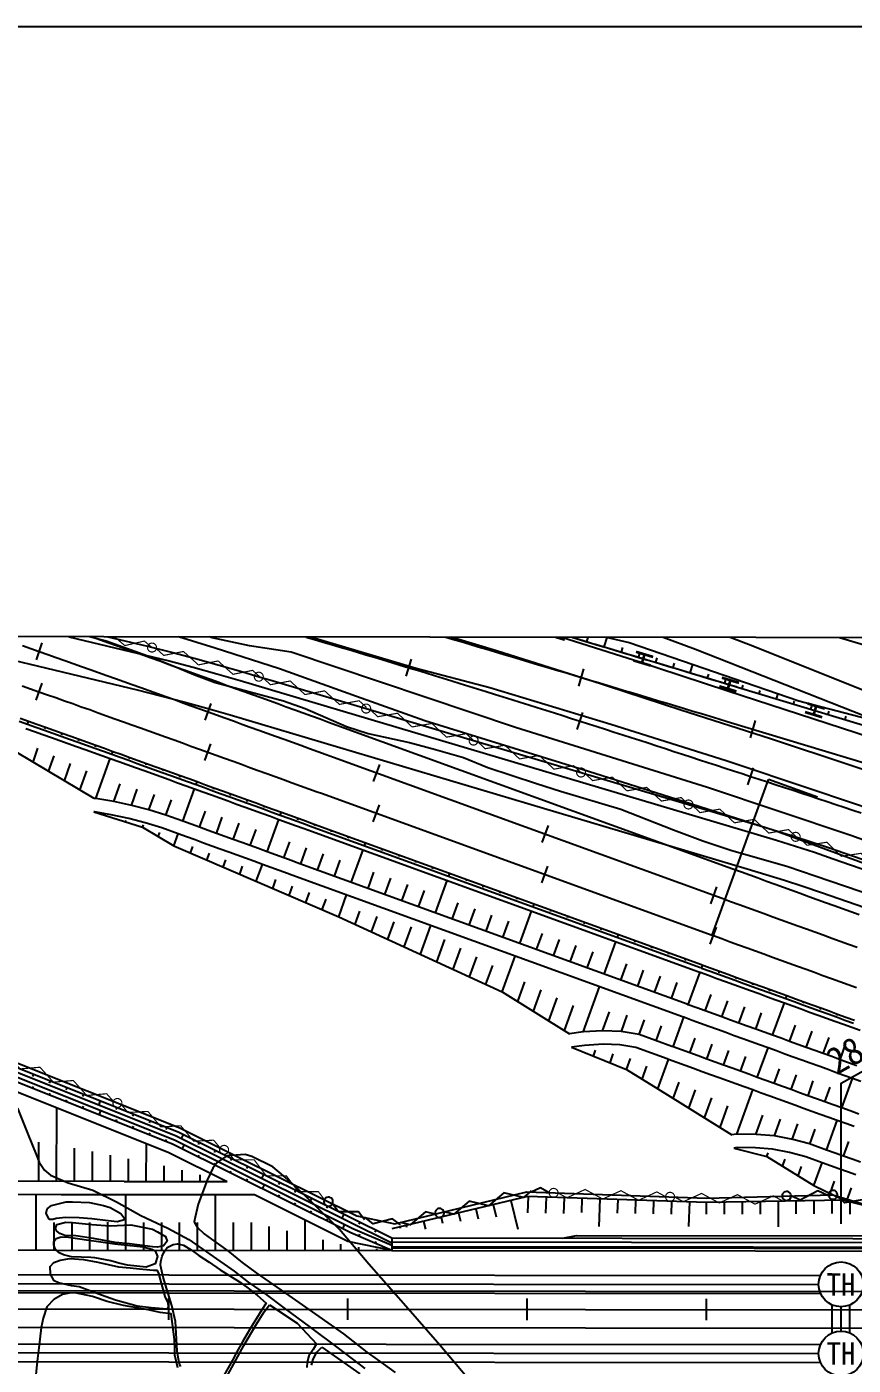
# Model space of a CAD drawing. Header units: millimetres. Extents: x 6886 to 7682, y 1103 to 1809.
# Drawn here: x 7299.5 to 7391.7, y 1469.7 to 1619.1 of the extents above; entities that cross this region are included whole.
import ezdxf
from ezdxf.enums import TextEntityAlignment as Align
from ezdxf.xclip import XClip

# ---------------------------------------------------------------- set-up
doc = ezdxf.new("R2010")
doc.units = ezdxf.units.MM
doc.header["$LTSCALE"] = 10
doc.header["$MEASUREMENT"] = 0
doc.header["$XCLIPFRAME"] = 2
for name, color, linetype in [('TN-CABL', 4, 'Continuous'), ('TN-MANH', 4, 'Continuous'), ('TZ-BASE', 253, 'Continuous'), ('TZ-CABL', 4, 'Continuous')]:
    doc.layers.add(name, color=color, linetype=linetype)
doc.layers.add('TX-PAPR', color=2, linetype='Continuous', plot=False)
doc.styles.add('GR', font='GulimChe.ttf')
doc.styles.add('SYMBTEXT', font='GulimChe.ttf')
doc.linetypes.add('ZIGZAG', pattern='A,0.0001,-0.2,[131,ltypeshp.shx,S=0.2,R=0,X=-0.2,Y=0],-0.4,[131,ltypeshp.shx,S=0.2,R=180,X=0.2,Y=0],-0.2', length=0.8001)

# ---------------------------------------------------------------- blocks, each defined once
blk = doc.blocks.new('smd')
at = {"color": 0, "lineweight": -3, "ltscale": 5, "const_width": 0.13}
blk.add_lwpolyline([(0.5, 0, 1), (-0.5, 0, 1)], format="xyb", close=True, dxfattribs=at)
blk.add_lwpolyline([(12.5, 0), (11.5, 0.5), (9.5, -0.5), (7.5, 0.5), (5.5, -0.5), (3.5, 0.5), (1.5, -0.5), (0.5, 0)], dxfattribs=at)
blk = doc.blocks.new('qkd')
at = {"color": 0, "lineweight": -3, "ltscale": 5, "const_width": 0.3}
for points in [[(-1, 0.5), (1, 0.5)], [(0, 0.5), (0, -0.5)], [(-1, -0.5), (1, -0.5)]]:
    blk.add_lwpolyline(points, dxfattribs=at)
blk = doc.blocks.new('JD-FGHFFHHF5RSFGS')
at = {"layer": 'TZ-BASE'}
for p, q in [((386.76, 75.28), (386.61, 74.82)), ((388.87, 75.28), (388.54, 74.25)), ((325.24, 72.78), (325.9, 74.67)), ((390.62, 74.17), (390.46, 73.67)), ((392.54, 73.58), (392.38, 73.09)), ((366.5, 70.95), (367.09, 72.87)), ((385.75, 69.86), (386.32, 71.78)), ((394.46, 73), (394.31, 72.51)), ((396.38, 72.41), (396.23, 71.93)), ((398.45, 72.28), (398.15, 71.35)), ((400.21, 71.2), (400.07, 70.77)), ((402.12, 70.59), (402, 70.19)), ((325.2, 68.29), (325.87, 70.18)), ((404.03, 69.97), (403.92, 69.61)), ((405.94, 69.36), (405.84, 69.03)), ((407.95, 69.03), (407.76, 68.45)), ((344.06, 66.05), (344.74, 67.93)), ((409.78, 68.18), (409.68, 67.87)), ((411.7, 67.62), (411.6, 67.29)), ((324.25, 65.6), (324.37, 65.93)), ((385.58, 65), (386.19, 66.9)), ((404.9, 64.09), (405.47, 66.01)), ((413.63, 67.06), (413.52, 66.71)), ((415.55, 66.5), (415.43, 66.14)), ((326.19, 65.1), (326.25, 65.27)), ((328.07, 64.43), (328.13, 64.6)), ((324.87, 61.38), (325.42, 62.93)), ((329.95, 63.76), (330.01, 63.93)), ((331.83, 63.09), (331.89, 63.26)), ((344.02, 61.55), (344.7, 63.43)), ((326.61, 60.34), (327.23, 62.09)), ((328.36, 59.3), (329.05, 61.24)), ((331.88, 57.32), (333.49, 61.78)), ((333.65, 62.25), (333.77, 62.58)), ((335.59, 61.74), (335.65, 61.91)), ((330.1, 58.26), (330.87, 60.4)), ((337.47, 61.07), (337.53, 61.23)), ((339.35, 60.39), (339.41, 60.56)), ((341.23, 59.71), (341.29, 59.88)), ((362.86, 59.23), (363.55, 61.11)), ((404.6, 58.84), (405.23, 60.74)), ((333.88, 56.97), (334.59, 58.96)), ((335.85, 56.55), (336.5, 58.37)), ((341.57, 54.78), (342.88, 58.4)), ((343.05, 58.87), (343.17, 59.2)), ((344.99, 58.35), (345.05, 58.52)), ((400.62, 42.07), (406.92, 59.43)), ((412.36, 57.46), (406.92, 59.43)), ((337.79, 56.05), (338.41, 57.77)), ((339.7, 55.46), (340.32, 57.18)), ((346.87, 57.67), (346.93, 57.84)), ((348.75, 56.99), (348.81, 57.16)), ((333.28, 55.31), (333.31, 55.4)), ((343.45, 54.1), (344.11, 55.91)), ((350.63, 56.31), (350.69, 56.47)), ((352.45, 55.46), (352.57, 55.79)), ((362.82, 54.73), (363.5, 56.61)), ((335.18, 54.71), (335.25, 54.88)), ((337.09, 54.11), (337.18, 54.37)), ((345.33, 53.42), (345.98, 55.23)), ((347.21, 52.74), (347.86, 54.55)), ((349.09, 52.06), (349.74, 53.87)), ((350.97, 51.37), (352.28, 54.99)), ((354.39, 54.95), (354.45, 55.11)), ((356.27, 54.26), (356.33, 54.43)), ((381.66, 52.41), (382.35, 54.29)), ((338.83, 53.07), (339, 53.53)), ((340.58, 52.03), (341.06, 53.37)), ((352.85, 50.69), (353.5, 52.5)), ((358.15, 53.58), (358.21, 53.74)), ((360.03, 52.9), (360.09, 53.06)), ((361.85, 52.05), (361.97, 52.38)), ((342.42, 51.24), (342.68, 51.96)), ((344.25, 50.45), (344.54, 51.23)), ((354.73, 50.01), (355.38, 51.82)), ((356.6, 49.33), (357.26, 51.14)), ((360.36, 47.96), (361.68, 51.58)), ((363.79, 51.53), (363.85, 51.7)), ((365.67, 50.85), (365.73, 51.01)), ((346.09, 49.66), (346.39, 50.49)), ((347.93, 48.87), (348.25, 49.76)), ((349.77, 48.08), (350.45, 49.96)), ((358.48, 48.64), (359.14, 50.45)), ((367.55, 50.17), (367.61, 50.33)), ((369.43, 49.48), (369.49, 49.65)), ((381.62, 47.9), (382.3, 49.78)), ((351.61, 47.29), (351.97, 48.29)), ((362.24, 47.28), (362.9, 49.09)), ((364.12, 46.6), (364.78, 48.41)), ((369.76, 44.55), (371.08, 48.17)), ((371.25, 48.64), (371.37, 48.97)), ((373.19, 48.12), (373.25, 48.28)), ((353.45, 46.5), (353.83, 47.55)), ((355.29, 45.71), (355.69, 46.81)), ((358.97, 44.13), (359.85, 46.55)), ((366, 45.91), (366.66, 47.72)), ((367.88, 45.23), (368.54, 47.04)), ((375.07, 47.44), (375.13, 47.6)), ((376.95, 46.75), (377.01, 46.92)), ((400.46, 45.58), (401.14, 47.46)), ((357.13, 44.92), (357.55, 46.08)), ((371.64, 43.87), (372.3, 45.68)), ((373.52, 43.18), (374.18, 44.99)), ((378.83, 46.07), (378.89, 46.24)), ((380.65, 45.22), (380.77, 45.55)), ((382.59, 44.71), (382.65, 44.87)), ((360.8, 43.29), (361.33, 44.75)), ((362.62, 42.45), (363.24, 44.16)), ((364.44, 41.61), (365.15, 43.57)), ((375.4, 42.5), (376.06, 44.31)), ((377.28, 41.82), (377.94, 43.63)), ((379.16, 41.14), (380.48, 44.75)), ((384.47, 44.02), (384.53, 44.19)), ((386.35, 43.34), (386.41, 43.51)), ((366.27, 40.78), (367.07, 42.98)), ((368.09, 39.94), (369.25, 43.14)), ((381.04, 40.45), (381.7, 42.26)), ((388.23, 42.66), (388.29, 42.82)), ((390.05, 41.81), (390.17, 42.14)), ((400.42, 41.08), (401.1, 42.96)), ((369.91, 39.1), (370.82, 41.59)), ((371.74, 38.26), (372.6, 40.63)), ((382.92, 39.77), (383.58, 41.58)), ((384.8, 39.09), (385.46, 40.9)), ((388.56, 37.72), (389.88, 41.34)), ((391.99, 41.29), (392.05, 41.46)), ((393.87, 40.61), (393.93, 40.77)), ((373.56, 37.43), (374.37, 39.66)), ((377.21, 35.75), (378.65, 39.73)), ((386.68, 38.41), (387.34, 40.21)), ((390.44, 37.04), (391.1, 38.85)), ((395.75, 39.93), (395.81, 40.09)), ((397.63, 39.25), (397.69, 39.41)), ((375.39, 36.59), (376.15, 38.7)), ((392.32, 36.36), (392.98, 38.17)), ((394.2, 35.67), (394.86, 37.48)), ((397.96, 34.31), (399.28, 37.93)), ((399.45, 38.4), (399.57, 38.73)), ((401.39, 37.88), (401.45, 38.04)), ((403.27, 37.2), (403.33, 37.36)), ((378.94, 34.67), (379.74, 36.86)), ((380.68, 33.58), (381.54, 35.97)), ((386.22, 31.26), (388.05, 36.31)), ((396.08, 34.99), (396.74, 36.8)), ((405.15, 36.51), (405.21, 36.68)), ((407.03, 35.83), (407.09, 36)), ((382.41, 32.5), (383.35, 35.09)), ((399.84, 33.63), (400.5, 35.44)), ((401.72, 32.94), (402.38, 34.75)), ((407.37, 30.9), (408.68, 34.52)), ((408.85, 34.99), (408.97, 35.32)), ((410.79, 34.47), (410.85, 34.63)), ((384.15, 31.42), (385.16, 34.21)), ((388.39, 31.39), (389.16, 33.51)), ((390.5, 31.32), (391.15, 33.14)), ((396.26, 29.61), (397.45, 32.9)), ((403.6, 32.26), (404.26, 34.07)), ((405.49, 31.58), (406.14, 33.39)), ((412.67, 33.79), (412.73, 33.95)), ((414.55, 33.11), (414.61, 33.27)), ((392.5, 30.97), (393.09, 32.62)), ((394.38, 30.29), (394.97, 31.94)), ((409.25, 30.21), (409.91, 32.03)), ((398.14, 28.93), (398.73, 30.57)), ((400.02, 28.24), (400.61, 29.89)), ((411.13, 29.53), (411.79, 31.34)), ((413.02, 28.85), (413.67, 30.66)), ((414.9, 28.17), (415.55, 29.98)), ((387.37, 28.58), (387.6, 29.22)), ((389.23, 27.83), (389.59, 28.84)), ((401.9, 27.56), (402.5, 29.21)), ((403.78, 26.88), (404.38, 28.52)), ((405.66, 26.2), (406.86, 29.49)), ((391.08, 27.08), (391.53, 28.31)), ((392.82, 26), (393.34, 27.44)), ((394.55, 24.91), (395.74, 28.2)), ((407.55, 25.51), (408.14, 27.16)), ((324.92, 26.54), (324.82, 26.3)), ((326.77, 25.8), (326.68, 25.56)), ((396.29, 23.84), (396.96, 25.68)), ((409.43, 24.83), (410.03, 26.48)), ((411.32, 24.15), (411.91, 25.8)), ((415.09, 22.79), (416.28, 26.08)), ((324.82, 24.96), (324.91, 25.19)), ((326.68, 24.22), (326.77, 24.45)), ((328.63, 25.05), (328.54, 24.82)), ((330.49, 24.31), (330.4, 24.08)), ((398.03, 22.76), (398.77, 24.8)), ((399.77, 21.69), (400.58, 23.92)), ((403.37, 19.86), (405.15, 24.79)), ((413.2, 23.47), (413.8, 25.12)), ((327.5, 14.6), (327.51, 22.81)), ((328.54, 23.48), (328.63, 23.71)), ((330.39, 22.74), (330.49, 22.97)), ((332.35, 23.57), (332.16, 23.11)), ((332.25, 21.99), (332.44, 22.46)), ((334.21, 22.83), (334.11, 22.6)), ((401.51, 20.61), (402.39, 23.04)), ((334.11, 21.25), (334.2, 21.49)), ((336.06, 22.09), (335.97, 21.86)), ((337.92, 21.35), (337.83, 21.11)), ((405.5, 19.84), (406.27, 21.97)), ((407.57, 19.67), (408.24, 21.55)), ((409.55, 19.27), (410.18, 21)), ((413.39, 18.08), (414.58, 21.38)), ((335.97, 20.51), (336.06, 20.74)), ((337.82, 19.77), (337.92, 20)), ((339.78, 20.61), (339.68, 20.37)), ((341.61, 19.82), (341.39, 19.37)), ((411.51, 18.76), (412.1, 20.41)), ((325.5, 14.6), (325.51, 18.97)), ((329.5, 14.6), (329.51, 18.31)), ((337.5, 14.59), (337.51, 18.82)), ((339.68, 19.03), (339.77, 19.26)), ((341.5, 18.2), (341.72, 18.65)), ((343.4, 18.93), (343.29, 18.7)), ((345.2, 18.04), (345.08, 17.81)), ((415.28, 17.4), (415.88, 19.05)), ((331.5, 14.6), (331.51, 17.91)), ((333.5, 14.6), (333.51, 17.51)), ((335.5, 14.59), (335.51, 17.11)), ((343.29, 17.31), (343.4, 17.53)), ((345.08, 16.42), (345.19, 16.64)), ((346.99, 17.15), (346.88, 16.92)), ((406.74, 17.38), (406.89, 17.79)), ((408.48, 16.3), (408.76, 17.07)), ((411.97, 14.14), (412.89, 16.67)), ((339.5, 14.59), (339.5, 16.31)), ((341.5, 14.59), (341.5, 15.83)), ((343.5, 14.59), (343.5, 15.34)), ((346.87, 15.53), (346.98, 15.75)), ((348.78, 16.26), (348.67, 16.03)), ((350.57, 15.37), (350.35, 14.92)), ((410.23, 15.22), (410.59, 16.24)), ((348.66, 14.64), (348.78, 14.86)), ((350.46, 13.75), (350.68, 14.2)), ((352.36, 14.48), (352.25, 14.25)), ((354.15, 13.59), (354.04, 13.36)), ((413.79, 13.25), (414.28, 14.62)), ((415.63, 12.42), (416.15, 13.86)), ((325.22, 6.91), (325.23, 13.1)), ((335.22, 6.9), (335.23, 13.09)), ((345.22, 6.89), (345.23, 13.08)), ((352.25, 12.86), (352.36, 13.08)), ((354.04, 11.97), (354.15, 12.19)), ((355.94, 12.7), (355.83, 12.47)), ((376.21, 12), (376.54, 10.63)), ((378.15, 12.46), (378.93, 9.26)), ((380.1, 12.91), (380.04, 11.08)), ((382.1, 12.84), (382.04, 11.05)), ((384.1, 12.77), (384.04, 11.02)), ((386.1, 12.7), (386.04, 11.13)), ((388.1, 12.64), (387.99, 9.55)), ((390.1, 12.57), (390.04, 11.06)), ((392.09, 12.5), (392.04, 11.02)), ((394.09, 12.43), (394.04, 10.99)), ((396.09, 12.36), (396.04, 10.95)), ((398.09, 12.3), (398, 9.54)), ((400.01, 10.93), (400.01, 12.23)), ((402.01, 10.93), (402.01, 12.26)), ((404.01, 10.94), (404.01, 12.3)), ((406.01, 10.94), (406.01, 12.33)), ((408.01, 9.53), (408.01, 12.36)), ((410.01, 10.96), (410.01, 12.4)), ((412.01, 10.98), (412.01, 12.43)), ((414.01, 11), (414.01, 12.46)), ((416.01, 10.92), (416.01, 12.32)), ((355.83, 11.08), (355.94, 11.3)), ((357.73, 11.81), (357.62, 11.59)), ((359.53, 10.92), (359.3, 10.47)), ((370.38, 10.59), (370.54, 9.93)), ((372.32, 11.06), (372.54, 10.16)), ((374.27, 11.53), (374.54, 10.4)), ((327.22, 6.91), (327.22, 10.01)), ((329.22, 6.91), (329.22, 10)), ((331.22, 6.91), (331.22, 10)), ((333.22, 6.91), (333.22, 10.06)), ((337.22, 6.9), (337.22, 10)), ((339.22, 6.9), (339.22, 10)), ((341.22, 6.9), (341.22, 9.99)), ((343.22, 6.9), (343.22, 9.99)), ((347.22, 6.89), (347.22, 9.99)), ((349.22, 6.89), (349.22, 9.99)), ((351.22, 6.89), (351.22, 9.57)), ((353.22, 6.89), (353.22, 9.07)), ((355.22, 6.88), (355.23, 10.26)), ((357.62, 10.19), (357.73, 10.41)), ((359.41, 9.3), (359.63, 9.75)), ((361.32, 10.03), (361.21, 9.81)), ((363.11, 9.14), (363, 8.92)), ((365.79, 9.51), (365.82, 9.39)), ((366.49, 9.66), (366.53, 9.47)), ((368.43, 10.13), (368.64, 9.27)), ((357.22, 6.88), (357.22, 8.08)), ((359.22, 6.88), (359.22, 7.58)), ((361.22, 8.46), (361.32, 8.69)), ((363.06, 7.67), (363.16, 7.9)), ((364.9, 8.28), (364.9, 6.88)), ((361.22, 6.88), (361.22, 7.26)), ((363.22, 6.88), (363.22, 7.05)), ((340, -0.85), (340, 1.55)), ((360, -0.87), (360, 1.53)), ((380, -0.89), (380, 1.51)), ((400, -0.91), (400, 1.49))]:
    blk.add_line(p, q, dxfattribs=at)
for points, elevation in [([(474.35, 46.08), (453.2, 53.57), (439.15, 58.19), (433.88, 60.11), (398.75, 73.95), (386.77, 78.46), (378.65, 81.22), (361.56, 86.66), (347.17, 90.98), (342.55, 92.19), (333, 94.48), (329.39, 95.57), (319.03, 99.1)], 48), ([(321.07, 105.82), (325.38, 104.65), (326.38, 104.42), (329.59, 103.87), (331.39, 103.74), (332.68, 103.92), (333.82, 104.32), (334.73, 104.86), (335.34, 105.48), (335.76, 106.41), (336.32, 108.79), (338.3, 118.43), (339.24, 121.61), (340.26, 124.28), (341.28, 126.34), (342.44, 128.13), (343.81, 129.83), (343.99, 130)], 48), ([(422.7, 67.27), (405.16, 74.33), (393.54, 78.71), (378.54, 84.05), (369.64, 87.26), (365.29, 88.92), (364.93, 89.12), (364.82, 89.36), (366.14, 95.32), (366.07, 95.5), (365.84, 95.75), (365.3, 95.95), (351.49, 100.92), (351.06, 101.16), (350.9, 101.37), (350.82, 101.65), (350.61, 103.23), (350.52, 103.45), (349.97, 103.85), (348.16, 104.68), (346.07, 105.47), (344.71, 105.62), (342.95, 105.79), (342.08, 106.13), (341.34, 106.67), (340.72, 107.45), (340.17, 108.57), (339.79, 109.8), (339.65, 111.23), (339.72, 113.41), (340.02, 116.05), (340.5, 118.45), (341.13, 120.5), (342.03, 122.47), (343.36, 124.72), (344.94, 126.97), (346.53, 128.86), (347.73, 130)], 47)]:
    blk.add_lwpolyline(points, dxfattribs=dict(at, elevation=elevation))
for points in [[(323.51, 92.64), (324.49, 92.39), (325.46, 92.14), (326.42, 91.89), (326.43, 91.89), (327.4, 91.64), (328.37, 91.38), (329.35, 91.13), (330.32, 90.87), (331.29, 90.62), (332.26, 90.36), (333.23, 90.1), (334.2, 89.85), (335.17, 89.59), (336.14, 89.33), (337.11, 89.06), (338.07, 88.8), (339.04, 88.54), (340.01, 88.28), (340.98, 88.01), (341.95, 87.75), (342.91, 87.48), (343.88, 87.22), (344.85, 86.95), (345.81, 86.68), (346.78, 86.41), (347.75, 86.14), (348.71, 85.87), (349.68, 85.6), (350.64, 85.33), (351.61, 85.06), (352.57, 84.79), (353.54, 84.51), (354.5, 84.24), (355.47, 83.97), (356.43, 83.69), (357.39, 83.41), (358.36, 83.14), (359.32, 82.86), (360.28, 82.58), (361.25, 82.31), (362.21, 82.03), (363.17, 81.75), (364.14, 81.47), (365.1, 81.19), (366.06, 80.91), (367.02, 80.63), (367.98, 80.35), (368.94, 80.07), (369.91, 79.79), (370.87, 79.5), (371.83, 79.22), (372.79, 78.94), (373.75, 78.65), (374.71, 78.37), (375.67, 78.09), (376.63, 77.8), (377.59, 77.52), (378.55, 77.23), (379.51, 76.95), (380.47, 76.66), (381.43, 76.37), (382.39, 76.09), (383.35, 75.8), (384.31, 75.51), (385.27, 75.23), (386.22, 74.94), (387.18, 74.65), (388.14, 74.37), (389.1, 74.08), (390.06, 73.79), (391.02, 73.5), (391.98, 73.21), (392.93, 72.92), (393.89, 72.64), (394.85, 72.35), (395.81, 72.06), (396.77, 71.77), (397.72, 71.48), (398.68, 71.19), (399.64, 70.9), (400.6, 70.61), (401.55, 70.33), (402.51, 70.04), (403.47, 69.75), (505.27, 39.02)], [(520.61, 25.77), (506.6, 30.31), (492.8, 35.02), (473.08, 42.04), (463.99, 45.07), (457.51, 47.26), (448.26, 50.38), (435.94, 54.4), (425.32, 57.91), (415.97, 61.03), (407.15, 63.97), (397.13, 67.19), (386.89, 70.51), (376.58, 73.78), (365.78, 77.05), (354.04, 80.55), (346.8, 82.61), (342.19, 83.8), (333.09, 86.18), (324.78, 88.38), (317.93, 90.08)], [(323.69, 74.39), (324.63, 74.06), (325.57, 73.73), (326.51, 73.39), (327.46, 73.06), (328.4, 72.73), (329.34, 72.39), (330.28, 72.06), (331.23, 71.72), (332.17, 71.39), (333.11, 71.05), (334.05, 70.71), (334.99, 70.38), (335.93, 70.04), (336.88, 69.7), (337.82, 69.36), (338.76, 69.03), (339.7, 68.69), (340.64, 68.35), (341.58, 68.01), (342.52, 67.67), (343.46, 67.33), (344.4, 66.99), (345.34, 66.65), (346.28, 66.31), (347.22, 65.97), (348.16, 65.63), (349.1, 65.29), (350.05, 64.95), (350.99, 64.61), (351.93, 64.27), (352.87, 63.93), (353.81, 63.59), (354.75, 63.25), (355.69, 62.9), (356.63, 62.56), (357.57, 62.22), (358.39, 61.92), (401.21, 46.37), (401.74, 46.18), (402.68, 45.84), (403.62, 45.5), (404.56, 45.16), (405.5, 44.81), (406.44, 44.47), (407.38, 44.13), (408.32, 43.79), (409.26, 43.45), (410.2, 43.11), (411.14, 42.77), (412.08, 42.43), (413.02, 42.09), (413.96, 41.75), (414.9, 41.41), (415.84, 41.07), (416.79, 40.73)], [(323.49, 88.51), (324.46, 88.26), (325.42, 88.02), (325.43, 88.01), (326.4, 87.76), (327.37, 87.51), (328.33, 87.26), (329.3, 87), (330.27, 86.75), (331.23, 86.49), (332.2, 86.24), (333.17, 85.98), (334.13, 85.72), (335.1, 85.46), (336.06, 85.2), (337.03, 84.94), (338, 84.68), (338.96, 84.42), (339.93, 84.15), (340.89, 83.89), (341.85, 83.63), (342.82, 83.36), (343.78, 83.09), (344.75, 82.83), (345.71, 82.56), (346.67, 82.29), (347.64, 82.02), (348.6, 81.75), (349.56, 81.48), (350.52, 81.21), (351.49, 80.94), (352.45, 80.66), (353.41, 80.39), (354.37, 80.12), (355.33, 79.84), (356.3, 79.57), (357.26, 79.29), (358.22, 79.02), (359.18, 78.74), (360.14, 78.46), (361.1, 78.19), (362.06, 77.91), (363.02, 77.63), (363.98, 77.35), (364.94, 77.07), (365.9, 76.79), (366.86, 76.51), (367.82, 76.23), (368.78, 75.95), (369.74, 75.67), (370.7, 75.38), (371.66, 75.1), (372.62, 74.82), (373.58, 74.53), (374.54, 74.25), (375.49, 73.97), (376.45, 73.68), (377.41, 73.4), (378.37, 73.11), (379.33, 72.83), (380.29, 72.54), (381.24, 72.25), (382.2, 71.97), (383.16, 71.68), (384.12, 71.4), (385.08, 71.11), (386.03, 70.82), (386.99, 70.53), (387.95, 70.25), (388.91, 69.96), (389.87, 69.67), (390.82, 69.38), (391.78, 69.09), (392.74, 68.81), (393.7, 68.52), (394.65, 68.23), (395.61, 67.94), (396.57, 67.65), (397.53, 67.36), (398.48, 67.07), (399.44, 66.79), (400.4, 66.5), (401.36, 66.21), (402.31, 65.92), (504.11, 35.19)], [(317.32, 85.61), (324.98, 83.64), (333.83, 81.37), (340.02, 79.63), (347.35, 77.63), (354.99, 75.62), (363.49, 73.1), (367.6, 71.85), (375.82, 69.7), (389.31, 65.6), (402.19, 61.54), (411.96, 58.29), (422.57, 54.7), (433.14, 51.12), (442.89, 47.91), (454.06, 44.13), (465.94, 40.02), (485.16, 33.42), (506.83, 26.03), (532.46, 17.69)], [(323.65, 69.9), (324.59, 69.57), (325.53, 69.23), (326.48, 68.9), (327.42, 68.57), (328.36, 68.23), (329.3, 67.9), (330.25, 67.56), (331.19, 67.23), (332.13, 66.89), (333.07, 66.55), (334.01, 66.22), (334.95, 65.88), (335.9, 65.54), (336.84, 65.2), (337.78, 64.86), (338.72, 64.53), (339.66, 64.19), (340.6, 63.85), (341.54, 63.51), (342.48, 63.17), (343.42, 62.83), (344.36, 62.49), (345.3, 62.15), (346.24, 61.81), (347.18, 61.47), (348.12, 61.13), (349.06, 60.79), (350, 60.45), (350.94, 60.11), (351.88, 59.76), (352.82, 59.42), (353.76, 59.08), (354.7, 58.74), (355.64, 58.4), (356.58, 58.06), (357.03, 57.9), (400.62, 42.07), (400.76, 42.02), (401.7, 41.68), (402.64, 41.33), (403.58, 40.99), (404.52, 40.65), (405.46, 40.31), (406.4, 39.97), (407.34, 39.63), (408.28, 39.29), (409.22, 38.95), (410.16, 38.61), (411.1, 38.26), (412.04, 37.92), (412.98, 37.58), (413.92, 37.24), (414.86, 36.9), (415.8, 36.56), (416.74, 36.22)], [(323.49, 84.11), (324.45, 83.86), (325.42, 83.61), (326.39, 83.36), (327.36, 83.11), (328.32, 82.85), (329.29, 82.6), (330.26, 82.34), (331.22, 82.08), (332.19, 81.83), (333.16, 81.57), (334.12, 81.31), (335.09, 81.05), (336.05, 80.79), (337.02, 80.52), (337.98, 80.26), (338.95, 79.99), (339.91, 79.73), (340.87, 79.46), (341.84, 79.19), (342.8, 78.93), (343.76, 78.66), (344.73, 78.39), (345.69, 78.11), (346.65, 77.84), (347.61, 77.57), (348.57, 77.29), (349.54, 77.02), (350.28, 76.8), (350.5, 76.74), (351.46, 76.47), (352.42, 76.19), (353.38, 75.91), (354.34, 75.63), (355.3, 75.35), (356.26, 75.07), (357.22, 74.78), (358.18, 74.5), (359.13, 74.22), (360.09, 73.93), (361.05, 73.64), (362.01, 73.36), (362.97, 73.07), (363.92, 72.78), (364.88, 72.49), (365.84, 72.2), (366.8, 71.91), (367.75, 71.62), (368.71, 71.33), (369.66, 71.03), (370.62, 70.74), (371.58, 70.45), (372.53, 70.15), (373.49, 69.85), (374.44, 69.56), (375.4, 69.26), (376.35, 68.96), (377.31, 68.66), (378.26, 68.36), (379.21, 68.07), (380.17, 67.77), (381.12, 67.46), (382.08, 67.16), (383.03, 66.86), (383.98, 66.56), (384.93, 66.26), (385.89, 65.95), (386.84, 65.65), (387.79, 65.34), (388.74, 65.04), (389.7, 64.73), (390.65, 64.43), (391.6, 64.12), (392.55, 63.81), (393.5, 63.51), (394.46, 63.2), (395.41, 62.89), (396.36, 62.58), (397.31, 62.27), (398.26, 61.96), (399.21, 61.65), (400.16, 61.34), (401.11, 61.03), (402.06, 60.72), (403.01, 60.41), (403.96, 60.1), (404.91, 59.79), (405.86, 59.48), (406.81, 59.16), (407.76, 58.85), (408.71, 58.54), (409.66, 58.23), (410.61, 57.91), (411.56, 57.6), (412.51, 57.29), (413.46, 56.97), (414.41, 56.66), (415.36, 56.35), (416.31, 56.03), (417.26, 55.72)], [(323.9, 78.03), (324.85, 77.69), (325.79, 77.36), (326.74, 77.03), (327.68, 76.69), (328.62, 76.36), (329.57, 76.03), (330.51, 75.69), (331.46, 75.36), (332.4, 75.02), (333.34, 74.68), (334.29, 74.35), (335.23, 74.01), (336.17, 73.67), (337.12, 73.33), (338.06, 73), (339, 72.66), (339.94, 72.32), (340.88, 71.98), (341.83, 71.64), (342.77, 71.3), (343.71, 70.96), (344.65, 70.62), (345.59, 70.28), (346.53, 69.94), (347.47, 69.6), (348.42, 69.26), (349.36, 68.92), (350.3, 68.58), (351.24, 68.24), (352.18, 67.9), (353.12, 67.56), (354.06, 67.22), (355, 66.88), (355.94, 66.54), (356.88, 66.19), (357.82, 65.85), (358.76, 65.51), (359.58, 65.21), (402.4, 49.66), (402.94, 49.47), (403.88, 49.13), (404.82, 48.79), (405.76, 48.45), (406.7, 48.1), (407.64, 47.76), (408.58, 47.42), (409.52, 47.08), (410.46, 46.74), (411.4, 46.4), (412.34, 46.06), (413.28, 45.72), (414.22, 45.38), (415.16, 45.04), (416.1, 44.7), (417.04, 44.36)], [(323.43, 66.27), (324.37, 65.93), (325.31, 65.6), (326.25, 65.27), (327.19, 64.93), (328.13, 64.6), (329.07, 64.26), (330.01, 63.93), (330.95, 63.59), (331.89, 63.26), (332.83, 62.92), (333.77, 62.58), (334.71, 62.25), (335.65, 61.91), (336.59, 61.57), (337.53, 61.23), (338.47, 60.89), (339.41, 60.56), (340.35, 60.22), (341.29, 59.88), (342.23, 59.54), (343.17, 59.2), (344.11, 58.86), (345.05, 58.52), (345.99, 58.18), (346.93, 57.84), (347.87, 57.5), (348.81, 57.16), (349.75, 56.82), (350.69, 56.47), (351.63, 56.13), (352.57, 55.79), (353.51, 55.45), (354.45, 55.11), (355.39, 54.77), (355.83, 54.61), (399.43, 38.78), (399.57, 38.73), (400.51, 38.39), (401.45, 38.04), (402.39, 37.7), (403.33, 37.36), (404.27, 37.02), (405.21, 36.68), (406.15, 36.34), (407.09, 36), (408.03, 35.66), (408.97, 35.32), (409.91, 34.97), (410.85, 34.63), (411.79, 34.29), (412.73, 33.95), (413.67, 33.61), (414.61, 33.27), (415.55, 32.93), (416.5, 32.59)], [(323.43, 66.27), (324.37, 65.93), (325.31, 65.6), (326.25, 65.27), (327.19, 64.93), (328.13, 64.6), (329.07, 64.26), (330.01, 63.93), (330.95, 63.59), (331.89, 63.26), (332.83, 62.92), (333.77, 62.58), (334.71, 62.25), (335.65, 61.91), (336.59, 61.57), (337.53, 61.23), (338.47, 60.89), (339.41, 60.56), (340.35, 60.22), (341.29, 59.88), (342.23, 59.54), (343.17, 59.2), (344.11, 58.86), (345.05, 58.52), (345.99, 58.18), (346.93, 57.84), (347.87, 57.5), (348.81, 57.16), (349.75, 56.82), (350.69, 56.47), (351.63, 56.13), (352.57, 55.79), (353.51, 55.45), (354.45, 55.11), (355.39, 54.77), (355.83, 54.61), (399.43, 38.78), (399.57, 38.73), (400.51, 38.39), (401.45, 38.04), (402.39, 37.7), (403.33, 37.36), (404.27, 37.02), (405.21, 36.68), (406.15, 36.34), (407.09, 36), (408.03, 35.66), (408.97, 35.32), (409.91, 34.97), (410.85, 34.63), (411.79, 34.29), (412.73, 33.95), (413.67, 33.61), (414.61, 33.27), (415.55, 32.93), (416.5, 32.59)], [(323.35, 92.68), (324.32, 92.43), (325.29, 92.18), (326.26, 91.93), (326.42, 91.89), (327.24, 91.68), (328.21, 91.43), (329.18, 91.17), (330.15, 90.92), (331.12, 90.66), (332.09, 90.41), (333.06, 90.15), (334.03, 89.89), (335, 89.63), (335.97, 89.37), (336.94, 89.11), (337.91, 88.85), (338.88, 88.59), (339.84, 88.32), (340.81, 88.06), (341.78, 87.79), (342.75, 87.53), (343.71, 87.26), (344.68, 86.99), (345.65, 86.73), (346.61, 86.46), (347.58, 86.19), (348.55, 85.92), (349.51, 85.65), (350.48, 85.38), (351.44, 85.11), (352.41, 84.83), (353.37, 84.56), (354.34, 84.29), (355.3, 84.01), (356.26, 83.74), (357.23, 83.46), (358.19, 83.19), (359.16, 82.91), (360.12, 82.63), (361.08, 82.35), (362.04, 82.08), (363.01, 81.8), (363.97, 81.52), (364.93, 81.24), (365.89, 80.96), (366.86, 80.68), (367.82, 80.4), (368.78, 80.12), (369.74, 79.83), (370.7, 79.55), (371.66, 79.27), (372.62, 78.99), (373.58, 78.7), (374.54, 78.42), (375.51, 78.13), (376.47, 77.85), (377.43, 77.57), (378.39, 77.28), (379.35, 76.99), (380.3, 76.71), (381.26, 76.42), (382.22, 76.14), (383.18, 75.85), (384.14, 75.56), (385.1, 75.28), (386.06, 74.99), (387.02, 74.7), (387.98, 74.41), (388.94, 74.13), (389.89, 73.84), (390.85, 73.55), (391.81, 73.26), (392.77, 72.97), (393.73, 72.69), (394.68, 72.4), (395.64, 72.11), (396.6, 71.82), (397.56, 71.53), (398.52, 71.24), (399.47, 70.95), (400.43, 70.66), (401.39, 70.38), (402.35, 70.09), (403.3, 69.8), (403.47, 69.75), (478.9, 46.98)], [(371.73, 79.25), (391.35, 74.71), (410.28, 68.23), (429.65, 63.17), (449.51, 59.94), (469.05, 56.44), (473.35, 55.13), (473.7, 55.23), (487.88, 51.52), (506.48, 46.54), (524.08, 38.67)], [(324.08, 65.13), (325.03, 64.8), (325.97, 64.47), (326.91, 64.13), (327.85, 63.8), (328.79, 63.46), (329.73, 63.13), (330.67, 62.79), (331.61, 62.46), (332.55, 62.12), (333.49, 61.78), (334.43, 61.45), (335.37, 61.11), (336.31, 60.77), (337.25, 60.43), (338.19, 60.09), (339.13, 59.76), (340.06, 59.42), (341, 59.08), (341.94, 58.74), (342.88, 58.4), (343.82, 58.06), (344.76, 57.72), (345.7, 57.38), (346.64, 57.04), (347.58, 56.7), (348.52, 56.36), (349.46, 56.02), (350.4, 55.68), (351.34, 55.33), (352.28, 54.99), (353.22, 54.65), (354.16, 54.31), (355.1, 53.97), (355.54, 53.81), (399.14, 37.98), (399.28, 37.93), (400.22, 37.59), (401.16, 37.25), (402.1, 36.9), (403.04, 36.56), (403.98, 36.22), (404.92, 35.88), (405.86, 35.54), (406.8, 35.2), (407.74, 34.86), (408.68, 34.52), (409.62, 34.18), (410.56, 33.83), (411.5, 33.49), (412.44, 33.15), (413.38, 32.81), (414.32, 32.47), (415.27, 32.13), (416.21, 31.79), (417.15, 31.45)], [(323.31, 65.94), (324.25, 65.6), (325.19, 65.27), (326.13, 64.94), (327.07, 64.6), (328.01, 64.27), (328.95, 63.93), (329.89, 63.6), (330.84, 63.26), (331.78, 62.93), (332.72, 62.59), (333.66, 62.25), (334.6, 61.92), (335.54, 61.58), (336.48, 61.24), (337.42, 60.9), (338.36, 60.57), (339.29, 60.23), (340.23, 59.89), (341.17, 59.55), (342.11, 59.21), (343.05, 58.87), (343.99, 58.53), (344.93, 58.19), (345.87, 57.85), (346.81, 57.51), (347.75, 57.17), (348.69, 56.83), (349.63, 56.49), (350.57, 56.15), (351.51, 55.8), (352.45, 55.46), (353.39, 55.12), (354.33, 54.78), (355.27, 54.44), (355.71, 54.28), (399.31, 38.45), (399.45, 38.4), (400.39, 38.06), (401.33, 37.72), (402.27, 37.37), (403.21, 37.03), (404.15, 36.69), (405.09, 36.35), (406.03, 36.01), (406.97, 35.67), (407.91, 35.33), (408.85, 34.99), (409.79, 34.65), (410.73, 34.3), (411.67, 33.96), (412.61, 33.62), (413.55, 33.28), (414.49, 32.94), (415.44, 32.6), (416.38, 32.26)], [(331.67, 57.33), (323.12, 62.42), (316.08, 66.69), (314.21, 64.62), (312.74, 60.31), (311.67, 44.03)], [(416.78, 27.49), (415.84, 27.83), (414.9, 28.17), (413.96, 28.51), (413.02, 28.85), (412.07, 29.19), (411.13, 29.53), (410.19, 29.87), (409.25, 30.21), (408.31, 30.56), (407.37, 30.9), (406.43, 31.24), (405.49, 31.58), (404.54, 31.92), (403.6, 32.26), (402.66, 32.6), (401.72, 32.94), (400.78, 33.29), (399.84, 33.63), (398.9, 33.97), (397.96, 34.31), (397.82, 34.36), (354.23, 50.19), (353.79, 50.35), (352.85, 50.69), (351.91, 51.03), (350.97, 51.37), (350.03, 51.72), (349.09, 52.06), (348.15, 52.4), (347.21, 52.74), (346.27, 53.08), (345.33, 53.42), (344.39, 53.76), (343.45, 54.1), (342.51, 54.44), (341.57, 54.78), (339.7, 55.46), (337.79, 56.05), (335.88, 56.54), (333.88, 56.97), (331.86, 57.32), (331.67, 57.33)], [(331.64, 55.83), (337.09, 54.11), (340.58, 52.03), (358.97, 44.13), (377.21, 35.75), (384.71, 31.06)], [(417.22, 25.74), (416.27, 26.08), (415.33, 26.42), (414.39, 26.76), (413.45, 27.1), (412.51, 27.44), (411.56, 27.78), (410.62, 28.12), (409.68, 28.46), (408.74, 28.8), (407.8, 29.15), (406.86, 29.49), (405.91, 29.83), (404.97, 30.17), (404.03, 30.51), (403.09, 30.85), (402.15, 31.19), (401.21, 31.53), (400.27, 31.88), (399.33, 32.22), (398.39, 32.56), (397.45, 32.9), (397.31, 32.95), (353.72, 48.78), (353.27, 48.94), (352.33, 49.28), (351.39, 49.62), (350.45, 49.96), (349.51, 50.31), (348.58, 50.65), (347.64, 50.99), (346.7, 51.33), (345.76, 51.67), (344.82, 52.01), (343.88, 52.35), (342.94, 52.69), (342, 53.03), (341.06, 53.37), (339.22, 54.03), (337.38, 54.6), (335.54, 55.08), (333.6, 55.49), (331.72, 55.83), (331.64, 55.83)], [(416.97, 22.11), (416.03, 22.45), (415.09, 22.79), (414.14, 23.13), (413.2, 23.47), (412.26, 23.81), (411.31, 24.15), (410.37, 24.49), (409.43, 24.83), (408.49, 25.17), (407.55, 25.51), (406.6, 25.85), (405.66, 26.2), (404.72, 26.54), (403.78, 26.88), (402.84, 27.22), (401.9, 27.56), (400.96, 27.9), (400.02, 28.24), (399.08, 28.59), (398.14, 28.93), (397.2, 29.27), (396.26, 29.61), (396.11, 29.66), (392.5, 30.97), (390.48, 31.33), (388.43, 31.39), (386.22, 31.27), (384.71, 31.06)], [(416.47, 20.7), (415.52, 21.04), (414.58, 21.38), (413.63, 21.72), (412.69, 22.06), (411.75, 22.4), (410.81, 22.74), (409.86, 23.08), (408.92, 23.42), (407.98, 23.76), (407.04, 24.1), (406.09, 24.44), (405.15, 24.79), (404.21, 25.13), (403.27, 25.47), (402.33, 25.81), (401.39, 26.15), (400.45, 26.49), (399.51, 26.83), (398.56, 27.18), (397.62, 27.52), (396.68, 27.86), (395.74, 28.2), (395.6, 28.25), (392.11, 29.52), (390.32, 29.83), (388.45, 29.89), (386.37, 29.77), (384.92, 29.57)], [(320.52, 28.83), (341.24, 20.56), (347.86, 17.27), (360.99, 10.75), (365.23, 9.87), (379.96, 13.41), (400.01, 12.73), (414.1, 13.1), (420.01, 11.32), (443.41, 10.05), (431.32, 27.81), (439.01, 28.8), (446.36, 29.15)], [(384.92, 29.57), (391.08, 27.08), (394.55, 24.91), (402.83, 19.79)], [(364.9, 8.25), (341.04, 20.1), (320.34, 28.36), (312.04, 27.28)], [(364.9, 7.69), (340.83, 19.65), (320.28, 27.85), (312.12, 26.78)], [(364.9, 7.42), (360.54, 9.3), (340.63, 19.19), (320.21, 27.34), (312.2, 26.29)], [(364.9, 6.88), (360.33, 8.84), (340.42, 18.73), (320.15, 26.82), (312.28, 25.8)], [(312.43, 24.81), (320.02, 25.8), (340.01, 17.82), (346.53, 14.58)], [(364.9, 6.88), (446, 6.8), (446.01, 9.66), (434.79, 26.06)], [(364.9, 7.18), (445.7, 7.1), (445.71, 9.56), (434.54, 25.89)], [(364.9, 7.33), (445.55, 7.25), (445.56, 9.52), (434.41, 25.8)], [(364.9, 7.83), (445.05, 7.75), (445.06, 9.36), (434, 25.52)], [(364.9, 8.28), (442, 8.2), (444, 7.9), (444.9, 7.9), (444.91, 9.32), (433.88, 25.44)], [(417.17, 16.72), (416.23, 17.06), (415.28, 17.4), (414.34, 17.74), (413.39, 18.08), (411.5, 18.77), (409.61, 19.26), (407.57, 19.67), (405.52, 19.84), (403.3, 19.86), (402.83, 19.79)], [(416.66, 15.31), (415.72, 15.65), (414.77, 15.99), (413.83, 16.33), (412.88, 16.67), (411.06, 17.33), (409.27, 17.8), (407.36, 18.19), (405.46, 18.34), (403.4, 18.36), (403.03, 18.31)], [(403.03, 18.31), (406.74, 17.38), (411.97, 14.14), (415.36, 12.49)], [(271.5, 14.66), (327.09, 14.6)], [(335.04, 14.59), (327.09, 14.6)], [(335.04, 14.59), (346.53, 14.58)], [(380.43, 13.53), (379.57, 12.81), (377.4, 13.31), (375.69, 11.87), (373.51, 12.37), (371.8, 10.93), (370.71, 11.19)], [(382.44, 13.33), (381.46, 13.86), (380.44, 13.4)], [(413.62, 12.99), (412.41, 13.55), (410.44, 12.5), (409.43, 12.98)], [(327.99, 13.1), (267.07, 13.16), (260.01, 10.78), (253.5, 13.17), (199.51, 13.23)], [(334.66, 13.09), (327.99, 13.1)], [(364.9, 6.88), (360, 7.89), (349.56, 13.08), (334.66, 13.09)], [(361.85, 10.32), (361.18, 11.21), (358.94, 11.21), (358.27, 12.1)], [(415.36, 12.49), (400.01, 12.23), (380.01, 12.91), (364.9, 9.28)], [(419.56, 11.09), (419.23, 11.03), (417.6, 12.57), (415.4, 12.19), (414.58, 12.95)], [(415.36, 12.49), (420.01, 11.32), (440.01, 10.23), (443.25, 9.32)], [(365.85, 9.74), (364.97, 10.43), (362.81, 9.86), (361.93, 10.55)], [(369.73, 10.95), (368.65, 11.2), (366.93, 9.76), (365.85, 10.02)], [(364.9, 8.28), (383.98, 8.26), (385.48, 8.56), (442, 8.5), (444, 8.2)], [(139.92, 7.09), (364.9, 6.88)], [(139.92, 7.09), (364.9, 6.88)], [(-0.04, 2.05), (19.97, 2.33), (39.98, 2.51), (59.99, 2.6), (80, 2.64), (100, 2.63), (112.17, 2.62), (700, 2.05)], [(0, 0), (20, 0.28), (40, 0.46), (60, 0.55), (80, 0.59), (100, 0.58), (112.17, 0.57), (700, 0)], [(0.04, -2.05), (0.04, -2.05), (20.02, -1.77), (40.01, -1.59), (60, -1.5), (80, -1.46), (100, -1.47), (112.16, -1.48), (699.99, -2.05)]]:
    blk.add_lwpolyline(points, dxfattribs=at)
for points in [[(236.05, 97.59), (337.4, 73.32, -0.01357), (347.99, 70.48), (405.69, 53.31, -0.010961), (414.12, 50.6), (541.34, 6.58, -0.046142), (550.06, 2.63), (560.03, -3.04, 0.13329), (574.24, -6.71), (580.82, -6.63, -0.244233), (598.94, -15.75), (610.1, -31.22, 0.241251), (620.66, -36.61), (654.32, -36.57)], [(199.26, 94.28), (204.73, 96.41, -0.152658), (236.28, 98.56), (337.63, 74.3, -0.01357), (348.28, 71.44), (350.19, 70.87), (351.27, 70.55), (405.98, 54.27), (407.91, 53.68), (409.85, 53.07), (411.78, 52.45), (413.7, 51.8), (414.44, 51.55), (534.38, 10.05), (541.67, 7.53, -0.046142), (550.56, 3.5), (558.63, -1.09)], [(235.12, 93.7), (336.47, 69.43, -0.01357), (346.85, 66.65), (404.54, 49.48, -0.010961), (412.81, 46.82), (540.03, 2.8, -0.046142), (548.09, -0.84), (558.05, -6.52, 0.13329), (574.29, -10.71), (580.87, -10.63, -0.244233), (595.69, -18.09), (606.86, -33.56, 0.241251), (620.66, -40.61), (654.33, -40.57)]]:
    blk.add_lwpolyline(points, format="xyb", dxfattribs=at)
for points in [[(409.43, 12.98, 1), (408.43, 12.95, 1)], [(414.58, 12.95, 1), (413.63, 13.24, 1)], [(358.27, 12.1, 1), (357.37, 12.55, 1)], [(370.71, 11.19, 1), (369.73, 10.95, 1)]]:
    blk.add_lwpolyline(points, format="xyb", close=True, dxfattribs=at)
for points in [[(316.59, 101.29, 48.3), (329.03, 97.72, 48.05), (337.95, 95.6, 47.82), (350.2, 92.75, 47.63), (361.44, 90.25, 47.28), (373.85, 86.97, 46.97), (385.82, 83.78, 46.68), (397.64, 80.62, 46.34), (405.36, 78.38, 45.9), (412.61, 75.93, 45.82), (420.35, 73.65, 45.5), (429.94, 69.88, 45.28), (437.02, 67.49, 45.11), (448.97, 63.46, 44.86), (459.97, 60.03, 44.62), (469.96, 56.6, 44.47), (477.87, 53.69, 44.19), (486.61, 50.93, 43.91), (492.95, 48.69, 43.71)], [(270.1, 110.98, 52.19), (268.31, 105.82, 52.38), (291.8, 100.19, 54.5), (312.95, 95.21, 54.53), (327.46, 91.61, 54.45), (343.66, 87.32, 54.29), (358.74, 83.08, 54.2), (374.96, 78.13, 53.57), (391.95, 72.74, 53.46), (402.37, 69.33, 53.39), (421.44, 63.13, 53.13), (443.06, 56.09, 52.92)], [(465.15, 33.75, 48.57), (452.39, 38.44, 48.63), (440.5, 42.41, 48.59), (427.99, 46.71, 48.81), (417.64, 50.04, 49.01), (407.53, 53.73, 49.3), (396.69, 57.2, 49.52), (386.84, 60.34, 49.59), (376.99, 63.37, 49.74), (368.58, 65.99, 50.34), (360.96, 68.7, 50.46), (352.36, 71.77, 50.56), (345.17, 74.08, 50.74), (336.56, 76.76, 50.72), (329.08, 78.65, 50.64), (322.2, 80.29, 50.33)], [(517.14, 19.06, 48.66), (496.13, 26.75, 48.86), (486.56, 29.28, 48.88), (469.09, 34.64, 49), (457.77, 38.39, 49.04), (449.21, 42.15, 49.11), (446.62, 42.92, 49.1), (441.16, 44.17, 49.09), (416.08, 53.17, 49.39), (400.1, 58.53, 49.59), (378.69, 65.25, 49.73), (353.66, 73.65, 50.2), (349, 74.35, 50.15), (344.85, 75.25, 50.22), (327, 80.7, 50.37), (312.04, 84.36, 50.35), (305.25, 86.2, 50.5), (298.71, 87.48, 50.57), (280.32, 91.71, 50.71), (264.75, 94.51, 50.67), (263.48, 94.35, 49.59)], [(323.51, 77.13, 50.44), (327.73, 76.35, 50.67), (330.19, 75.64, 50.67), (333.04, 74.91, 50.67), (338.07, 73.09, 50.6), (340.68, 72.04, 50.6), (342.8, 71.16, 50.6), (345.2, 70.25, 50.6), (347.97, 69.5, 50.6), (352.8, 68.21, 50.57), (355.23, 67.36, 50.56), (359.85, 65.34, 50.42), (362.26, 64.57, 50.38), (366.85, 63.55, 50.1), (369.75, 62.78, 50.06), (372.88, 61.9, 49.88), (375.59, 60.79, 49.82), (381.03, 59, 49.64), (383.7, 58.15, 49.61), (390.42, 56.11, 49.51), (396.31, 53.82, 49.54), (399.57, 52.6, 49.44), (402.72, 51.57, 49.44), (409.08, 49.73, 49.39), (412.11, 48.68, 49.38), (415.39, 47.56, 49.26), (421.08, 45.65, 49.2)], [(323.14, 22.78, 52.01), (324.33, 19.79, 52.4), (325.22, 17.58, 52.53), (325.57, 16.73, 52.55), (326.13, 15.85, 52.88), (326.81, 15.29, 53.12), (328.79, 14.43, 53.58), (331.53, 13.63, 53.91), (334.19, 12.32, 54.49), (336.88, 10.77, 55.13), (339.92, 9.39, 55.61), (342.26, 8.09, 56.1), (347.29, 4.58, 57.08), (348.88, 3.35, 57.36), (350.86, 1.98, 57.46), (352.83, 0.5, 57.66), (355.81, -1.72, 58.13), (358.91, -4.03, 58.55), (361.88, -6.29, 58.92)], [(342.96, 10.61, 57.06), (342.83, 10.08, 57.1), (343.2, 9.44, 57.19), (343.94, 8.75, 57.25), (344.77, 8.14, 57.27), (346.58, 6.84, 57.69), (348.21, 5.54, 57.91), (349.76, 4.37, 57.95), (353.03, 2.12, 58.23), (356.36, -0.21, 58.6), (359.5, -2.42, 59.09), (362.11, -4.45, 59.46), (363.26, -5.29, 59.6), (365.27, -6.72, 59.87)], [(373.07, -7.02, 61.93), (370.23, -3.67, 61.76), (366.46, 0.67, 61.89), (362.33, 5.36, 61.71), (359.04, 9.21, 61.53), (356.35, 11.89, 60.91), (353.51, 14.6, 60.49), (351.6, 16.22, 60.13), (349.29, 17.38, 59.65), (348.53, 17.6, 59.5), (346.49, 17.45, 59.18), (345.43, 16.72, 58.95), (344.92, 16.08, 58.84), (344.31, 14.71, 58.71), (343.3, 12.05, 57.15), (342.96, 10.61, 57.06)], [(326.68, 10.34, 54.77), (326.33, 11.05, 54.72), (326.46, 11.53, 54.68), (326.92, 11.89, 54.62), (328.55, 12.32, 54.6), (329.28, 12.31, 54.6), (331.15, 12.22, 54.61), (332.73, 11.89, 54.75), (333.48, 11.69, 54.73), (334.65, 11, 54.94), (334.98, 10.56, 54.94), (335.07, 10.3, 54.93), (334.26, 10.07, 54.93), (333.26, 10.18, 54.89), (331.42, 10.4, 54.69), (330.01, 10.53, 54.63), (328.54, 10.58, 54.62), (327.43, 10.45, 54.75), (327.06, 10.33, 54.76), (326.68, 10.34, 54.77)], [(328.42, 8.56, 55.39), (327.87, 8.76, 55.41), (327.51, 9.04, 55.4), (327.37, 9.33, 55.4), (327.52, 9.79, 55.4), (328.54, 10.06, 55.4), (329.28, 10.02, 55.4), (331.41, 9.79, 55.52), (333.48, 9.65, 55.54), (335.77, 9.74, 55.69), (338.2, 9.25, 55.87), (338.77, 8.97, 56.03), (339.63, 8.44, 56.14), (339.82, 7.92, 56.16), (339.43, 7.41, 56.15), (338.76, 7.24, 56.14), (338.2, 7.29, 56.12), (335.63, 7.61, 55.89), (334.04, 7.78, 55.73), (331.63, 8.22, 55.57), (329.63, 8.51, 55.38), (328.42, 8.56, 55.39)], [(329.16, 6.18, 56.33), (328.27, 6.4, 56.32), (327.69, 6.66, 56.31), (327.33, 7.07, 56.27), (327.19, 7.52, 56.27), (327.17, 7.89, 56.27), (327.43, 8.22, 56.27), (328.01, 8.39, 56.27), (328.81, 8.36, 56.34), (331.11, 8.05, 56.37), (332.18, 7.87, 56.43), (333.99, 7.62, 56.49), (335.75, 7.43, 56.49), (337.15, 7.28, 56.57), (338.13, 7.02, 56.62), (338.5, 6.84, 56.69), (338.77, 6.22, 56.72), (338.48, 5.39, 56.78), (337.5, 5.01, 56.77), (335.39, 5.25, 56.71), (334.45, 5.47, 56.66), (333.55, 5.74, 56.62), (331.78, 6.06, 56.44), (331.31, 6.09, 56.44), (329.16, 6.18, 56.33)], [(341.36, -6.08, 59.4), (341.21, -5.79, 59.39), (341.08, -5.24, 59.34), (340.94, -4.32, 59.19), (340.75, -1.04, 58.49), (340.34, 0.74, 58.12), (339.37, 3.92, 57.11), (339.09, 5.24, 56.72), (339.14, 5.67, 56.69), (339.27, 6.24, 56.64), (339.51, 6.75, 56.68), (339.82, 7.21, 56.67), (340.12, 7.36, 56.66), (340.49, 7.54, 56.66), (340.97, 7.61, 56.66), (341.67, 7.48, 56.67), (342.51, 6.96, 56.82), (343.38, 6.33, 56.98), (344.5, 5.56, 57.18), (345.76, 4.73, 57.36), (347.89, 3.4, 57.55), (348.85, 2.68, 57.67), (349.87, 1.89, 57.9), (350.87, 1.02, 57.91), (350.38, 0.27, 58.13), (349, -1.96, 58.57), (348.24, -3.31, 58.78), (347.62, -4.41, 58.95), (347.12, -5.37, 59.22), (346.14, -7.08, 59.31)], [(338.31, 4.69, 57.22), (338.69, 4.68, 57.24), (338.88, 4.34, 57.29), (339.04, 3.63, 57.51), (339.57, 1.73, 58.09), (339.89, 1.05, 58.12), (339.95, 0.58, 58.28), (339.83, 0.33, 58.26), (338.04, 0.49, 58.22), (336.47, 0.67, 58.22), (334.05, 1.32, 58.22), (332.5, 1.91, 58.22), (330, 2.83, 58.15), (329.17, 2.95, 58.03), (327.72, 3.26, 57.91), (327.21, 3.49, 57.78), (326.8, 4.24, 57.55), (326.78, 5.1, 57.31), (327.17, 5.55, 57.18), (327.89, 5.81, 57.15), (328.97, 5.99, 57.1), (330.49, 5.86, 57.12), (332.09, 5.59, 57.16), (334.42, 5.05, 57.26), (335.72, 4.93, 57.26), (336.76, 4.85, 57.26), (337.89, 4.71, 57.25), (338.31, 4.69, 57.22)], [(341.02, -6.2, 59.68), (340.7, -4.79, 59.6), (340.7, -4.04, 59.54), (340.65, -3.04, 59.34), (340.28, -0.2, 58.63), (339.04, -0.03, 58.55), (337.72, 0.27, 58.52), (336.43, 0.5, 58.42), (334.96, 0.76, 58.41), (333.12, 1.2, 58.41), (331.5, 1.73, 58.41), (329.58, 2.16, 58.27), (328.91, 2.12, 58.28), (328.16, 1.98, 58.28), (327.17, 1.41, 58.3), (326.41, 0.6, 58.6), (325.99, -0.66, 58.75), (325.76, -1.73, 58.93), (325.52, -3.99, 59.36), (325.35, -5.17, 59.65), (325.1, -7.66, 59.97)], [(351.26, 0.81, 58.03), (354.32, -1.22, 58.52), (356.48, -3.53, 58.56), (356.12, -4.17, 58.7), (355.65, -4.88, 58.74), (355.45, -5.57, 58.89), (355.41, -6.18, 59.1)], [(346.38, -7.41, 59.57), (348.39, -3.72, 58.85), (349.71, -1.47, 58.49), (350.66, 0.02, 58.13), (351.26, 0.81, 58.03)], [(357.07, -3.9, 58.82), (361.31, -6.9, 59.41)], [(355.93, -5.92, 59.01), (356.01, -5.67, 58.95), (356.11, -5.25, 58.89), (356.54, -4.46, 58.84), (357.07, -3.9, 58.82)]]:
    blk.add_polyline3d(points, dxfattribs=at)
for name, p, rotation in [('smd', (325.99, 77.1), 346.4131376013252), ('qkd', (383.37, 75.8), 343.3560960010723), ('smd', (338.14, 74.16), 344.7249916126076), ('qkd', (392.94, 72.92), 343.2440937502623), ('smd', (350.05, 70.91), 344.0318486922324), ('qkd', (402.52, 70.03), 343.2035713304103), ('smd', (362.03, 67.35), 343.4270017087208), ('qkd', (412.09, 67.15), 343.2033815472389), ('smd', (374.01, 63.78), 343.4270017087208), ('smd', (386, 60.22), 343.4270017087208), ('smd', (397.98, 56.65), 343.4270017087208), ('smd', (409.94, 53.04), 341.9946072187089), ('smd', (322.21, 28.16), 338.2991054050183), ('smd', (334.28, 23.34), 336.3844754192941), ('smd', (346.18, 18.11), 333.5859551427658), ('smd', (382.94, 13.31), 358.0542956118844), ('smd', (395.93, 12.87), 358.0542956118844)]:
    blk.add_blockref(name, p, dxfattribs=dict(at, rotation=rotation))
blk = doc.blocks.new('JD-DXGCJNDJ6FHK')
at = {"layer": 'TZ-BASE', "flags": 128}
blk.add_lwpolyline([(413.71, 84.85), (413.71, 100.55), (426.37, 107.63)], dxfattribs=at)
at = {"layer": 'TZ-BASE', "style": 'GR'}
blk.add_text('284K155', height=3, rotation=29.2387, dxfattribs=at).set_placement((413.2, 101.41))
blk = doc.blocks.new('TZMH101')
at = {"linetype": 'Continuous'}
blk.add_circle((0, 0), 2.5, dxfattribs=at)
at = {"style": 'SYMBTEXT'}
blk.add_attdef('TZMH_TITLE', text='', height=2.5, dxfattribs=at).set_placement((0, 0), align=Align.MIDDLE_CENTER)

msp = doc.modelspace()

# ---------------------------------------------------------------- linework, layer by layer
at = {"layer": 'TN-CABL', "linetype": 'ZIGZAG', "ltscale": 0.3}
msp.add_line((7390.29, 1473.5), (7390.29, 1476.22), dxfattribs=at)
at = {"layer": 'TN-CABL', "linetype": 'ZIGZAG', "ltscale": 0.5}
for points in [[(7242.79, 1478.86), (7387.79, 1478.72)], [(7242.79, 1471.14), (7387.79, 1471)]]:
    msp.add_lwpolyline(points, dxfattribs=at)
at = {"layer": 'TX-PAPR'}
msp.add_lwpolyline([(6885.89, 1103.05), (7681.89, 1103.05), (7681.89, 1619.05), (6885.89, 1619.05)], close=True, dxfattribs=at)
at = {"layer": 'TX-PAPR', "flags": 128}
msp.add_lwpolyline([(6976.58, 1400.62), (7235.32, 1401.05), (7635.22, 1400.66), (7675.22, 1400.66), (7675.36, 1550.66), (7635.36, 1550.66), (7235.27, 1551.05), (6974, 1550.62), (6976.58, 1400.62)], dxfattribs=at)
at = {"layer": 'TZ-CABL'}
for p, q in [((7389.29, 1473.29), (7389.29, 1476.43)), ((7391.29, 1473.29), (7391.29, 1476.42))]:
    msp.add_line(p, q, dxfattribs=at)
at = {"layer": 'TZ-CABL', "flags": 128}
for points in [[(7242.59, 1479.86), (7388, 1479.72)], [(7242.79, 1478.86), (7387.79, 1478.72)], [(7242.58, 1477.86), (7388, 1477.72)], [(7242.58, 1472.14), (7388, 1472)], [(7242.79, 1471.14), (7387.79, 1471)], [(7242.58, 1470.14), (7387.99, 1470)]]:
    msp.add_lwpolyline(points, dxfattribs=at)

# ---------------------------------------------------------------- block references
at = {"layer": 'TN-MANH', "rotation": 359.9443704350932}
for p in [(7390.29, 1478.72), (7390.29, 1471)]:
    msp.add_blockref('TZMH101', p, dxfattribs=at).add_auto_attribs({'TZMH_TITLE': 'TH'})
at = {"layer": 'TZ-BASE'}
ref = msp.add_blockref('JD-FGHFFHHF5RSFGS', (6975.29, 1475.62), dxfattribs=at)
XClip(ref).set_block_clipping_path([(1.2904532464, -74.9979808822), (260.0220382386, -74.5728554974), (659.9232409142, -74.9611279262), (699.9238423978, -74.9611632133), (700.0694803054, 75.0388367882), (660.068878978, 75.0388013723), (259.9716238311, 75.4272641526), (-1.2904532465, 74.9979808817)])
msp.add_blockref('JD-DXGCJNDJ6FHK', (6976.58, 1400.62), dxfattribs=at)

doc.saveas('drawing.dxf')
